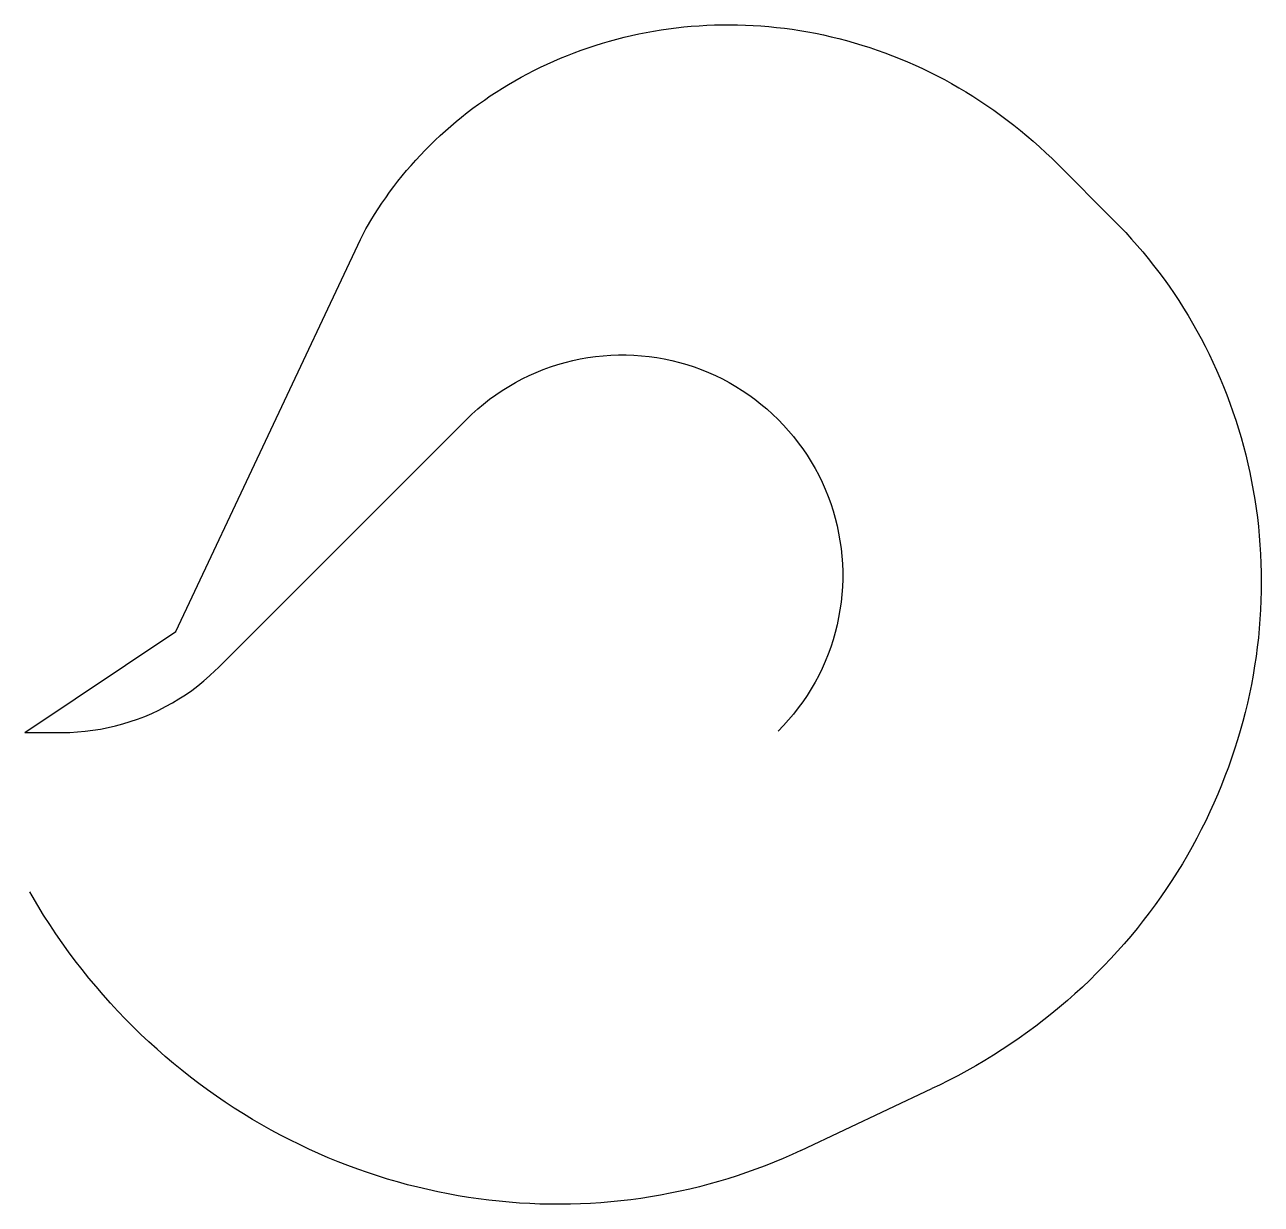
# Model space of a CAD drawing. Header units: metres. Extents: x 0 to 22206, y -8474 to 12710.
import ezdxf

# ---------------------------------------------------------------- set-up
doc = ezdxf.new("R2010")
doc.units = ezdxf.units.M

msp = doc.modelspace()

# ---------------------------------------------------------------- linework, layer by layer
at = {"layer": 'NorminalTrack', "color": 1}
msp.add_lwpolyline([(0, 0), (673, 0), (673, 0), (811, 2), (949, 10), (1086, 22), (1224, 39), (1360, 60), (1496, 86), (1630, 118), (1764, 153), (1896, 194), (2026, 239), (2155, 288), (2283, 342), (2408, 401), (2531, 463), (2652, 530), (2770, 601), (2886, 677), (2999, 756), (3109, 839), (3217, 926), (3321, 1017), (3422, 1111), (3471, 1159), (3471, 1159), (7933, 5620), (7933, 5620), (8032, 5716), (8135, 5809), (8240, 5898), (8349, 5983), (8461, 6064), (8576, 6141), (8693, 6214), (8812, 6283), (8934, 6348), (9059, 6409), (9185, 6465), (9313, 6517), (9443, 6564), (9574, 6607), (9707, 6645), (9841, 6678), (9976, 6707), (10112, 6731), (10249, 6750), (10386, 6765), (10524, 6774), (10662, 6779), (10800, 6779), (10938, 6774), (11076, 6765), (11214, 6750), (11350, 6731), (11486, 6707), (11622, 6678), (11756, 6645), (11888, 6607), (12020, 6564), (12150, 6517), (12278, 6465), (12404, 6409), (12528, 6348), (12650, 6283), (12770, 6214), (12887, 6141), (13001, 6064), (13113, 5983), (13222, 5898), (13328, 5809), (13431, 5716), (13530, 5620), (13626, 5521), (13718, 5418), (13807, 5313), (13892, 5204), (13973, 5092), (14051, 4977), (14124, 4860), (14193, 4741), (14258, 4619), (14318, 4494), (14375, 4368), (14426, 4240), (14474, 4110), (14516, 3979), (14554, 3846), (14588, 3712), (14616, 3577), (14640, 3441), (14660, 3304), (14674, 3167), (14684, 3029), (14689, 2891), (14689, 2753), (14684, 2615), (14674, 2477), (14660, 2339), (14640, 2203), (14616, 2067), (14588, 1931), (14554, 1797), (14516, 1665), (14474, 1533), (14426, 1403), (14375, 1275), (14318, 1149), (14258, 1025), (14193, 903), (14124, 783), (14051, 666), (13973, 552), (13892, 440), (13807, 331), (13718, 225), (13626, 122), (13530, 23)], dxfattribs=at)
at = {"layer": 'SubLines', "color": 5}
for p, q in [((18534, 10222), (19560, 9196)), ((13940, -7506), (16293, -6397))]:
    msp.add_line(p, q, dxfattribs=at)
msp.add_lwpolyline([(0, 0), (2712, 1813), (6028, 8855), (6052, 8903), (6076, 8951), (6101, 8999), (6127, 9046), (6154, 9093)], dxfattribs=at)
at = {"layer": 'WindSpiral', "color": 3}
for points in [[(6154, 9093), (6215, 9197), (6279, 9300), (6345, 9402), (6412, 9504), (6482, 9604), (6553, 9703), (6627, 9802), (6702, 9899), (6779, 9995), (6858, 10091), (6939, 10184), (7022, 10277), (7106, 10369), (7193, 10459), (7281, 10548), (7370, 10636), (7462, 10722), (7555, 10807), (7650, 10890), (7747, 10972), (7845, 11052), (7945, 11131), (8047, 11209), (8150, 11284), (8255, 11358), (8361, 11431), (8469, 11502), (8578, 11571), (8688, 11638), (8801, 11703), (8914, 11767), (9029, 11829), (9145, 11889), (9263, 11947), (9381, 12003), (9501, 12057), (9622, 12109), (9745, 12159), (9868, 12207), (9993, 12253), (10119, 12297), (10245, 12339), (10373, 12379), (10502, 12417), (10632, 12452), (10762, 12485), (10894, 12516), (11026, 12545), (11159, 12572), (11293, 12596), (11427, 12618), (11562, 12638), (11698, 12655), (11834, 12670), (11971, 12683), (12109, 12693), (12247, 12701), (12385, 12706), (12524, 12710), (12663, 12710), (12802, 12709), (12941, 12704), (13081, 12698), (13221, 12689), (13361, 12677), (13501, 12663), (13642, 12647), (13782, 12628), (13922, 12606), (14062, 12582), (14202, 12556), (14342, 12527), (14481, 12495), (14621, 12461), (14760, 12425), (14898, 12386), (15036, 12344), (15174, 12300), (15311, 12254), (15448, 12205), (15584, 12153), (15719, 12099), (15854, 12043), (15988, 11984), (16121, 11923), (16254, 11859), (16386, 11793), (16516, 11724), (16646, 11653), (16775, 11579), (16902, 11504), (17029, 11425), (17155, 11345), (17279, 11262), (17402, 11176), (17524, 11089), (17645, 10999), (17764, 10907), (17882, 10812), (17998, 10715), (18113, 10617), (18226, 10515), (18338, 10412), (18449, 10307), (18534, 10222)], [(19560, 9196), (19668, 9087), (19773, 8976), (19877, 8862), (19979, 8747), (20079, 8629), (20178, 8510), (20274, 8389), (20369, 8266), (20461, 8141), (20552, 8014), (20640, 7885), (20727, 7755), (20811, 7622), (20893, 7488), (20973, 7353), (21051, 7215), (21126, 7076), (21199, 6936), (21270, 6794), (21338, 6651), (21404, 6506), (21468, 6359), (21529, 6212), (21588, 6063), (21644, 5912), (21698, 5761), (21749, 5608), (21798, 5454), (21843, 5299), (21887, 5143), (21927, 4985), (21965, 4827), (22001, 4668), (22033, 4508), (22063, 4347), (22090, 4186), (22114, 4023), (22136, 3860), (22154, 3697), (22170, 3532), (22183, 3367), (22193, 3202), (22201, 3036), (22205, 2870), (22206, 2703), (22205, 2536), (22201, 2369), (22193, 2201), (22183, 2034), (22170, 1866), (22154, 1699), (22135, 1531), (22112, 1363), (22087, 1196), (22059, 1028), (22028, 861), (21994, 694), (21958, 527), (21918, 361), (21875, 195), (21829, 30), (21780, -135), (21728, -299), (21674, -463), (21616, -625), (21555, -788), (21492, -949), (21425, -1109), (21356, -1269), (21284, -1428), (21208, -1585), (21130, -1742), (21049, -1897), (20966, -2052), (20879, -2205), (20790, -2357), (20697, -2507), (20602, -2656), (20505, -2804), (20404, -2950), (20301, -3095), (20195, -3238), (20086, -3379), (19975, -3519), (19861, -3657), (19745, -3794), (19626, -3928), (19504, -4061), (19380, -4191), (19254, -4320), (19125, -4447), (18993, -4572), (18860, -4694), (18724, -4815), (18585, -4933), (18445, -5049), (18302, -5162), (18156, -5274), (18009, -5383), (17860, -5489), (17708, -5594), (17554, -5695), (17399, -5794), (17241, -5891), (17082, -5985), (16920, -6076), (16757, -6165), (16592, -6251), (16425, -6334), (16293, -6397)], [(13940, -7506), (13781, -7579), (13620, -7649), (13458, -7717), (13295, -7782), (13130, -7844), (12964, -7904), (12797, -7961), (12628, -8014), (12458, -8065), (12287, -8114), (12115, -8159), (11942, -8201), (11768, -8240), (11592, -8277), (11416, -8310), (11239, -8340), (11062, -8368), (10883, -8392), (10704, -8413), (10524, -8431), (10344, -8446), (10163, -8457), (9981, -8466), (9799, -8471), (9617, -8474), (9434, -8473), (9251, -8469), (9068, -8461), (8885, -8451), (8702, -8437), (8518, -8420), (8335, -8400), (8152, -8377), (7969, -8350), (7786, -8320), (7603, -8287), (7421, -8250), (7239, -8211), (7057, -8168), (6876, -8122), (6695, -8072), (6515, -8020), (6336, -7964), (6157, -7905), (5980, -7843), (5802, -7777), (5626, -7709), (5451, -7637), (5277, -7562), (5104, -7484), (4932, -7403), (4761, -7318), (4591, -7231), (4423, -7140), (4256, -7046), (4090, -6950), (3926, -6850), (3763, -6747), (3602, -6641), (3442, -6532), (3285, -6421), (3128, -6306), (2974, -6189), (2822, -6068), (2671, -5945), (2522, -5819), (2376, -5690), (2231, -5559), (2088, -5424), (1948, -5287), (1810, -5148), (1674, -5006), (1540, -4861), (1409, -4713), (1280, -4564), (1153, -4411), (1029, -4257), (908, -4100), (789, -3940), (673, -3778), (559, -3614), (448, -3448), (340, -3280), (235, -3109), (132, -2937), (89, -2862)]]:
    msp.add_lwpolyline(points, dxfattribs=at)

doc.saveas('drawing.dxf')
